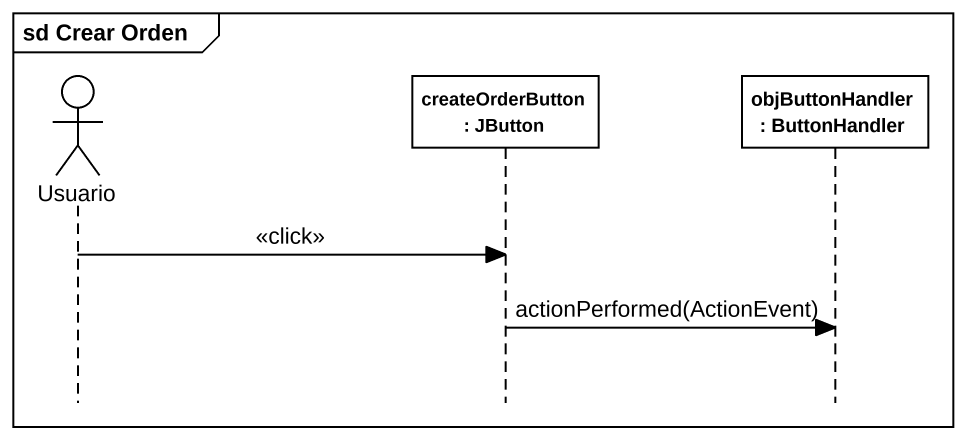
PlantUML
@startuml
mainframe sd Crear Orden
hide footbox
actor Usuario
participant "createOrderButton : JButton" as createOrderButton
participant "objButtonHandler : ButtonHandler" as objButtonHandler

Usuario -> createOrderButton : <<click>>
createOrderButton -> objButtonHandler : actionPerformed(ActionEvent)
@enduml
